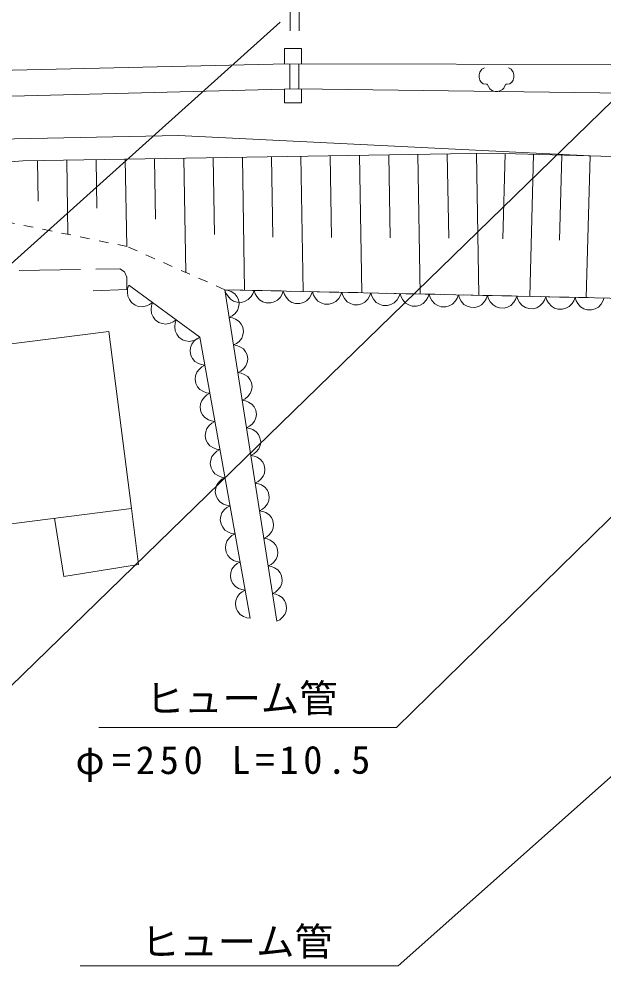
# Model space of a CAD drawing. Units: millimetres, scale not verified. Extents: x 40000 to 680000, y 20000 to 380000.
# Drawn here: x 240795 to 271266, y 265345 to 315115 of the extents above; entities that cross this region are included whole.
import ezdxf
from ezdxf.enums import TextEntityAlignment as Align

# ---------------------------------------------------------------- set-up
doc = ezdxf.new("R2010")
doc.units = ezdxf.units.MM
doc.header["$LTSCALE"] = 1000
for name, pattern in [('USER1', [2.5, 1.5, -1]), ('USER3', [4, 3.2, -0.8]), ('USER4', [1, 0.5, -0.5])]:
    doc.linetypes.add(name, pattern=pattern)
doc.layers.add('S-SUV', color=7, linetype='Continuous', lineweight=13)
doc.styles.add('ＭＳ ゴシック', font='')
doc.styles.get('ＭＳ ゴシック').set_extended_font_data('MS Gothic')

msp = doc.modelspace()

# ---------------------------------------------------------------- linework, layer by layer
at = {"layer": 'S-SUV', "linetype": 'USER1'}
for p, q in [((254933, 320998), (254907, 313576)), ((255403, 320999), (255377, 313576)), ((254904, 312785), (254899, 311476)), ((255375, 312784), (255370, 311485))]:
    msp.add_line(p, q, dxfattribs=at)
at = {"layer": 'S-SUV'}
for p, q in [((254391, 314953), (205260, 270818)), ((275037, 314099), (220167, 260717)), ((254622, 313576), (255511, 313576)), ((254622, 312782), (254622, 313576)), ((255511, 313576), (255511, 312784)), ((227781, 312160), (254774, 312785)), ((254774, 312785), (275069, 312738)), ((265051, 312581), (264912, 312509)), ((266428, 312509), (266289, 312581)), ((264804, 312347), (264772, 312208)), ((264772, 312208), (264772, 312068)), ((264772, 312068), (264804, 311924)), ((264912, 312509), (264804, 312347)), ((266536, 312347), (266428, 312509)), ((266572, 312208), (266536, 312347)), ((266536, 311924), (266572, 312068)), ((266572, 312068), (266572, 312208)), ((312557, 312052), (260551, 265768)), ((264804, 311924), (264876, 311821)), ((264876, 311821), (264979, 311749)), ((264979, 311749), (265123, 311717)), ((265123, 311717), (265191, 311717)), ((265191, 311717), (265249, 311609)), ((265249, 311609), (265321, 311483)), ((266055, 311519), (266091, 311609)), ((266091, 311609), (266149, 311717)), ((266149, 311717), (266221, 311717)), ((266221, 311717), (266361, 311749)), ((266361, 311749), (266464, 311821)), ((266464, 311821), (266536, 311924)), ((255275, 311486), (227921, 310765)), ((254622, 310748), (254622, 311469)), ((275800, 311198), (255275, 311486)), ((255511, 311483), (255511, 310748)), ((265321, 311483), (265461, 311375)), ((265461, 311375), (265600, 311344)), ((265600, 311344), (265735, 311344)), ((265735, 311344), (265848, 311375)), ((265848, 311375), (265987, 311447)), ((265987, 311447), (266055, 311519)), ((255511, 310748), (254622, 310748)), ((293959, 311028), (260453, 278189)), ((230561, 308662), (249108, 309051)), ((249108, 309051), (270548, 307988)), ((240990, 307723), (265392, 308129)), ((263104, 308091), (263178, 303689)), ((264630, 308116), (264753, 300720)), ((265392, 308129), (284541, 307607)), ((266129, 308109), (266007, 303660)), ((231783, 306954), (240990, 307723)), ((241752, 307736), (241788, 305618)), ((243278, 307761), (243342, 303893)), ((244803, 307787), (244845, 305262)), ((246328, 307812), (246404, 303265)), ((247853, 307837), (247905, 304690)), ((249378, 307863), (249477, 301912)), ((250903, 307888), (250970, 303895)), ((252428, 307913), (252544, 300986)), ((253954, 307939), (254023, 303747)), ((255479, 307964), (255596, 300920)), ((257004, 307989), (257075, 303728)), ((258529, 308015), (258648, 300853)), ((260054, 308040), (260126, 303708)), ((261579, 308065), (261700, 300787)), ((267602, 308069), (267400, 300663)), ((269075, 308029), (268954, 303590)), ((270548, 307988), (270346, 300599)), ((246508, 301240), (246451, 301064)), ((250211, 298540), (246508, 301240)), ((244654, 300950), (246405, 301023)), ((246451, 301064), (246437, 300890)), ((246437, 300890), (246459, 300666)), ((246459, 300666), (246540, 300493)), ((254222, 283730), (251522, 301008)), ((251697, 300976), (251522, 301008)), ((251522, 301008), (283445, 300314)), ((251522, 301008), (251575, 300832)), ((251575, 300832), (251663, 300682)), ((251663, 300682), (251808, 300511)), ((251850, 300916), (251697, 300976)), ((252030, 300800), (251850, 300916)), ((252141, 300655), (252030, 300800)), ((252222, 300494), (252141, 300655)), ((252735, 300491), (252887, 300655)), ((252887, 300655), (252978, 300802)), ((252978, 300802), (253042, 300975)), ((253042, 300975), (253095, 300799)), ((253095, 300799), (253183, 300649)), ((253183, 300649), (253328, 300478)), ((254255, 300458), (254407, 300622)), ((254407, 300622), (254498, 300769)), ((254498, 300769), (254562, 300942)), ((254562, 300942), (254615, 300766)), ((254615, 300766), (254703, 300616)), ((254703, 300616), (254848, 300445)), ((255927, 300589), (256018, 300735)), ((256018, 300735), (256082, 300909)), ((256082, 300909), (256136, 300733)), ((256136, 300733), (256224, 300583)), ((257447, 300556), (257538, 300702)), ((257538, 300702), (257603, 300876)), ((257603, 300876), (257656, 300700)), ((257656, 300700), (257744, 300550)), ((258967, 300523), (259058, 300669)), ((259058, 300669), (259123, 300843)), ((259123, 300843), (259176, 300667)), ((259176, 300667), (259264, 300517)), ((260488, 300490), (260578, 300636)), ((260578, 300636), (260643, 300810)), ((260643, 300810), (260696, 300634)), ((260696, 300634), (260784, 300484)), ((262098, 300603), (262163, 300777)), ((262163, 300777), (262216, 300601)), ((263618, 300570), (263683, 300744)), ((263683, 300744), (263736, 300568)), ((265139, 300537), (265203, 300711)), ((265203, 300711), (265256, 300535)), ((266659, 300504), (266723, 300678)), ((266723, 300678), (266777, 300502)), ((268179, 300471), (268244, 300645)), ((268244, 300645), (268297, 300468)), ((269699, 300438), (269764, 300611)), ((269764, 300611), (269817, 300435)), ((246540, 300493), (246652, 300341)), ((246652, 300341), (246843, 300201)), ((246843, 300201), (247022, 300142)), ((247022, 300142), (247211, 300117)), ((247211, 300117), (247431, 300165)), ((247431, 300165), (247589, 300234)), ((247589, 300234), (247742, 300340)), ((247685, 300164), (247671, 299990)), ((247742, 300340), (247685, 300164)), ((251808, 300511), (251973, 300417)), ((251973, 300417), (252150, 300356)), ((252150, 300356), (252386, 300351)), ((252257, 300271), (252222, 300494)), ((252229, 300093), (252257, 300271)), ((252386, 300351), (252566, 300404)), ((252566, 300404), (252735, 300491)), ((253328, 300478), (253493, 300384)), ((253493, 300384), (253671, 300323)), ((253671, 300323), (253906, 300318)), ((253906, 300318), (254086, 300371)), ((254086, 300371), (254255, 300458)), ((254848, 300445), (255013, 300350)), ((255013, 300350), (255191, 300290)), ((255191, 300290), (255426, 300284)), ((255426, 300284), (255606, 300338)), ((255606, 300338), (255775, 300425)), ((255775, 300425), (255927, 300589)), ((256224, 300583), (256368, 300412)), ((256368, 300412), (256533, 300317)), ((256533, 300317), (256711, 300257)), ((256711, 300257), (256946, 300251)), ((256946, 300251), (257126, 300305)), ((257126, 300305), (257295, 300392)), ((257295, 300392), (257447, 300556)), ((257744, 300550), (257888, 300379)), ((257888, 300379), (258054, 300284)), ((258054, 300284), (258231, 300223)), ((258231, 300223), (258467, 300218)), ((258467, 300218), (258646, 300271)), ((258646, 300271), (258816, 300359)), ((258816, 300359), (258967, 300523)), ((259264, 300517), (259408, 300346)), ((259408, 300346), (259574, 300251)), ((259574, 300251), (259751, 300190)), ((259751, 300190), (259987, 300185)), ((259987, 300185), (260167, 300238)), ((260167, 300238), (260336, 300326)), ((260336, 300326), (260488, 300490)), ((260784, 300484), (260929, 300313)), ((260929, 300313), (261094, 300218)), ((261094, 300218), (261271, 300157)), ((261271, 300157), (261507, 300152)), ((261507, 300152), (261687, 300205)), ((261687, 300205), (261856, 300293)), ((261856, 300293), (262008, 300457)), ((262008, 300457), (262098, 300603)), ((262216, 300601), (262304, 300450)), ((262304, 300450), (262449, 300280)), ((262449, 300280), (262614, 300185)), ((262614, 300185), (262791, 300124)), ((262791, 300124), (263027, 300119)), ((263027, 300119), (263207, 300172)), ((263207, 300172), (263376, 300260)), ((263376, 300260), (263528, 300424)), ((263528, 300424), (263618, 300570)), ((263736, 300568), (263824, 300417)), ((263824, 300417), (263969, 300247)), ((263969, 300247), (264134, 300152)), ((264134, 300152), (264311, 300091)), ((264547, 300086), (264727, 300139)), ((264727, 300139), (264896, 300227)), ((264896, 300227), (265048, 300391)), ((265048, 300391), (265139, 300537)), ((265256, 300535), (265344, 300384)), ((265344, 300384), (265489, 300214)), ((265489, 300214), (265654, 300119)), ((265654, 300119), (265832, 300058)), ((266247, 300106), (266416, 300194)), ((266416, 300194), (266568, 300358)), ((266568, 300358), (266659, 300504)), ((266777, 300502), (266865, 300351)), ((266865, 300351), (267009, 300181)), ((267009, 300181), (267174, 300086)), ((267767, 300073), (267936, 300161)), ((267936, 300161), (268088, 300325)), ((268088, 300325), (268179, 300471)), ((268297, 300468), (268385, 300318)), ((268385, 300318), (268529, 300148)), ((268529, 300148), (268695, 300053)), ((269287, 300040), (269457, 300128)), ((269457, 300128), (269608, 300292)), ((269608, 300292), (269699, 300438)), ((269817, 300435), (269905, 300285)), ((269905, 300285), (270049, 300115)), ((270049, 300115), (270215, 300020)), ((270977, 300095), (271129, 300259)), ((271129, 300259), (271219, 300405)), ((271219, 300405), (271284, 300578)), ((247671, 299990), (247693, 299766)), ((247693, 299766), (247775, 299593)), ((251747, 299568), (251904, 299648)), ((251904, 299648), (252031, 299756)), ((252031, 299756), (252167, 299922)), ((252167, 299922), (252229, 300093)), ((264311, 300091), (264547, 300086)), ((265832, 300058), (266067, 300053)), ((266067, 300053), (266247, 300106)), ((267174, 300086), (267352, 300025)), ((267352, 300025), (267587, 300020)), ((267587, 300020), (267767, 300073)), ((268695, 300053), (268872, 299992)), ((268872, 299992), (269108, 299987)), ((269108, 299987), (269287, 300040)), ((270215, 300020), (270392, 299959)), ((270392, 299959), (270628, 299954)), ((270628, 299954), (270807, 300007)), ((270807, 300007), (270977, 300095)), ((247775, 299593), (247886, 299441)), ((247886, 299441), (248077, 299302)), ((248077, 299302), (248256, 299242)), ((248256, 299242), (248446, 299217)), ((248446, 299217), (248665, 299265)), ((248665, 299265), (248824, 299334)), ((248824, 299334), (248977, 299440)), ((248919, 299264), (248906, 299090)), ((248977, 299440), (248919, 299264)), ((251922, 299537), (251747, 299568)), ((252075, 299476), (251922, 299537)), ((252255, 299360), (252075, 299476)), ((252366, 299215), (252255, 299360)), ((252447, 299054), (252366, 299215)), ((245476, 298839), (238607, 297962)), ((246655, 289612), (245476, 298839)), ((248906, 299090), (248927, 298866)), ((248927, 298866), (249009, 298693)), ((249009, 298693), (249120, 298541)), ((252392, 298482), (252454, 298654)), ((252482, 298831), (252447, 299054)), ((252454, 298654), (252482, 298831)), ((249120, 298541), (249311, 298402)), ((249311, 298402), (249490, 298342)), ((249490, 298342), (249680, 298317)), ((249680, 298317), (249899, 298365)), ((249789, 298169), (249730, 297992)), ((249925, 298341), (249789, 298169)), ((249899, 298365), (250058, 298434)), ((250052, 298455), (249925, 298341)), ((250211, 298540), (250052, 298455)), ((250058, 298434), (250211, 298540)), ((252833, 283884), (250211, 298540)), ((251972, 298128), (252129, 298208)), ((252147, 298097), (251972, 298128)), ((252129, 298208), (252256, 298317)), ((252256, 298317), (252392, 298482)), ((249730, 297992), (249706, 297810)), ((249706, 297810), (249747, 297583)), ((252300, 298036), (252147, 298097)), ((252480, 297920), (252300, 298036)), ((252591, 297775), (252480, 297920)), ((252672, 297615), (252591, 297775)), ((249747, 297583), (249832, 297421)), ((249832, 297421), (249949, 297275)), ((249949, 297275), (250136, 297161)), ((250136, 297161), (250294, 297103)), ((252617, 297042), (252679, 297214)), ((252707, 297391), (252672, 297615)), ((252679, 297214), (252707, 297391)), ((250051, 296704), (249992, 296527)), ((250187, 296876), (250051, 296704)), ((250314, 296989), (250187, 296876)), ((250294, 297103), (250473, 297074)), ((250473, 297074), (250314, 296989)), ((252197, 296689), (252354, 296768)), ((252372, 296657), (252197, 296689)), ((252354, 296768), (252481, 296877)), ((252525, 296596), (252372, 296657)), ((252481, 296877), (252617, 297042)), ((249992, 296527), (249968, 296345)), ((249968, 296345), (250009, 296118)), ((252705, 296480), (252525, 296596)), ((252816, 296335), (252705, 296480)), ((252897, 296175), (252816, 296335)), ((252932, 295951), (252897, 296175)), ((250009, 296118), (250095, 295955)), ((250095, 295955), (250211, 295810)), ((250211, 295810), (250398, 295696)), ((250398, 295696), (250556, 295637)), ((250556, 295637), (250735, 295609)), ((252842, 295602), (252904, 295774)), ((252904, 295774), (252932, 295951)), ((250314, 295238), (250255, 295061)), ((250449, 295410), (250314, 295238)), ((250577, 295523), (250449, 295410)), ((250735, 295609), (250577, 295523)), ((252422, 295249), (252579, 295329)), ((252597, 295217), (252422, 295249)), ((252579, 295329), (252706, 295437)), ((252750, 295156), (252597, 295217)), ((252706, 295437), (252842, 295602)), ((252930, 295040), (252750, 295156)), ((250255, 295061), (250230, 294879)), ((250230, 294879), (250271, 294652)), ((250271, 294652), (250357, 294490)), ((253041, 294896), (252930, 295040)), ((253122, 294735), (253041, 294896)), ((253157, 294512), (253122, 294735)), ((250357, 294490), (250474, 294344)), ((250474, 294344), (250660, 294230)), ((250660, 294230), (250818, 294171)), ((250818, 294171), (250997, 294143)), ((250997, 294143), (250839, 294058)), ((252931, 293997), (253067, 294162)), ((253067, 294162), (253129, 294334)), ((253129, 294334), (253157, 294512)), ((250576, 293773), (250517, 293596)), ((250712, 293944), (250576, 293773)), ((250839, 294058), (250712, 293944)), ((252647, 293809), (252804, 293889)), ((252822, 293777), (252647, 293809)), ((252804, 293889), (252931, 293997)), ((252975, 293716), (252822, 293777)), ((253155, 293601), (252975, 293716)), ((250517, 293596), (250493, 293414)), ((250493, 293414), (250533, 293186)), ((250533, 293186), (250619, 293024)), ((253266, 293456), (253155, 293601)), ((253347, 293295), (253266, 293456)), ((253382, 293072), (253347, 293295)), ((250619, 293024), (250736, 292879)), ((250736, 292879), (250923, 292765)), ((250923, 292765), (251081, 292706)), ((251081, 292706), (251260, 292677)), ((251260, 292677), (251101, 292592)), ((253156, 292557), (253292, 292722)), ((253292, 292722), (253354, 292894)), ((253354, 292894), (253382, 293072)), ((250838, 292307), (250779, 292130)), ((250974, 292479), (250838, 292307)), ((251101, 292592), (250974, 292479)), ((252872, 292369), (253029, 292449)), ((253046, 292337), (252872, 292369)), ((253029, 292449), (253156, 292557)), ((253200, 292276), (253046, 292337)), ((253380, 292161), (253200, 292276)), ((253491, 292016), (253380, 292161)), ((250779, 292130), (250755, 291948)), ((250755, 291948), (250796, 291721)), ((250796, 291721), (250881, 291559)), ((253572, 291855), (253491, 292016)), ((253607, 291632), (253572, 291855)), ((250881, 291559), (250998, 291413)), ((250998, 291413), (251185, 291299)), ((251185, 291299), (251343, 291240)), ((251343, 291240), (251522, 291212)), ((251522, 291212), (251363, 291127)), ((253381, 291117), (253517, 291282)), ((253517, 291282), (253579, 291454)), ((253579, 291454), (253607, 291632)), ((251041, 290665), (251017, 290482)), ((251101, 290841), (251041, 290665)), ((251236, 291013), (251101, 290841)), ((251363, 291127), (251236, 291013)), ((253097, 290929), (253254, 291009)), ((253271, 290897), (253097, 290929)), ((253254, 291009), (253381, 291117)), ((253425, 290836), (253271, 290897)), ((253605, 290721), (253425, 290836)), ((253716, 290576), (253605, 290721)), ((251017, 290482), (251058, 290255)), ((251058, 290255), (251144, 290093)), ((253797, 290415), (253716, 290576)), ((253832, 290192), (253797, 290415)), ((253804, 290014), (253832, 290192)), ((251144, 290093), (251260, 289947)), ((251260, 289947), (251447, 289833)), ((251447, 289833), (251605, 289775)), ((251605, 289775), (251784, 289746)), ((251784, 289746), (251626, 289661)), ((253479, 289569), (253606, 289677)), ((253606, 289677), (253742, 289842)), ((253742, 289842), (253804, 290014)), ((239843, 288741), (246655, 289612)), ((247015, 286683), (246655, 289612)), ((251304, 289199), (251280, 289017)), ((251363, 289376), (251304, 289199)), ((251498, 289548), (251363, 289376)), ((251626, 289661), (251498, 289548)), ((253322, 289489), (253479, 289569)), ((253496, 289457), (253322, 289489)), ((253650, 289397), (253496, 289457)), ((253830, 289281), (253650, 289397)), ((253941, 289136), (253830, 289281)), ((242648, 289100), (243119, 286068)), ((251280, 289017), (251320, 288790)), ((251320, 288790), (251406, 288627)), ((254022, 288975), (253941, 289136)), ((254057, 288752), (254022, 288975)), ((254029, 288574), (254057, 288752)), ((251406, 288627), (251523, 288482)), ((251523, 288482), (251710, 288368)), ((251710, 288368), (251868, 288309)), ((251888, 288196), (251761, 288082)), ((251868, 288309), (252047, 288281)), ((252047, 288281), (251888, 288196)), ((253704, 288129), (253831, 288237)), ((253831, 288237), (253967, 288403)), ((253967, 288403), (254029, 288574)), ((251566, 287733), (251542, 287551)), ((251625, 287910), (251566, 287733)), ((251761, 288082), (251625, 287910)), ((253547, 288049), (253704, 288129)), ((253721, 288018), (253547, 288049)), ((253875, 287957), (253721, 288018)), ((254055, 287841), (253875, 287957)), ((254166, 287696), (254055, 287841)), ((254247, 287535), (254166, 287696)), ((251542, 287551), (251582, 287324)), ((251582, 287324), (251668, 287162)), ((254282, 287312), (254247, 287535)), ((254254, 287135), (254282, 287312)), ((243119, 286068), (247015, 286683)), ((251668, 287162), (251785, 287016)), ((251785, 287016), (251972, 286902)), ((251972, 286902), (252130, 286844)), ((252150, 286730), (252023, 286616)), ((252130, 286844), (252309, 286815)), ((252309, 286815), (252150, 286730)), ((253772, 286609), (253929, 286689)), ((253929, 286689), (254056, 286798)), ((254056, 286798), (254192, 286963)), ((254192, 286963), (254254, 287135)), ((251828, 286268), (251804, 286086)), ((251887, 286445), (251828, 286268)), ((252023, 286616), (251887, 286445)), ((253946, 286578), (253772, 286609)), ((254100, 286517), (253946, 286578)), ((254280, 286401), (254100, 286517)), ((254391, 286256), (254280, 286401)), ((254472, 286096), (254391, 286256)), ((251804, 286086), (251845, 285859)), ((251845, 285859), (251930, 285696)), ((251930, 285696), (252047, 285551)), ((254417, 285523), (254479, 285695)), ((254506, 285872), (254472, 286096)), ((254479, 285695), (254506, 285872)), ((252047, 285551), (252234, 285437)), ((252234, 285437), (252392, 285378)), ((252412, 285264), (252285, 285151)), ((252392, 285378), (252571, 285349)), ((252571, 285349), (252412, 285264)), ((253997, 285169), (254154, 285249)), ((254154, 285249), (254281, 285358)), ((254281, 285358), (254417, 285523)), ((252090, 284802), (252066, 284620)), ((252150, 284979), (252090, 284802)), ((252285, 285151), (252150, 284979)), ((254171, 285138), (253997, 285169)), ((254325, 285077), (254171, 285138)), ((254505, 284961), (254325, 285077)), ((254616, 284816), (254505, 284961)), ((254697, 284656), (254616, 284816)), ((252066, 284620), (252107, 284393)), ((252107, 284393), (252193, 284231)), ((252193, 284231), (252310, 284085)), ((254642, 284083), (254704, 284255)), ((254731, 284432), (254697, 284656)), ((254704, 284255), (254731, 284432)), ((252310, 284085), (252496, 283971)), ((252496, 283971), (252654, 283912)), ((252654, 283912), (252833, 283884)), ((254222, 283730), (254379, 283809)), ((254379, 283809), (254506, 283918)), ((254506, 283918), (254642, 284083)), ((244954, 278189), (260453, 278189)), ((243979, 265768), (260551, 265768))]:
    msp.add_line(p, q, dxfattribs=at)
at = {"layer": 'S-SUV', "linetype": 'USER4'}
for p, q in [((246430, 303260), (235965, 305405)), ((251522, 301008), (246430, 303260)), ((283445, 300314), (251522, 301008))]:
    msp.add_line(p, q, dxfattribs=at)
at = {"layer": 'S-SUV', "linetype": 'USER3'}
for p, q in [((240801, 302019), (246052, 302092)), ((246052, 302092), (246283, 301934)), ((246283, 301934), (246405, 301655)), ((246405, 301655), (246405, 301023))]:
    msp.add_line(p, q, dxfattribs=at)

# ---------------------------------------------------------------- texts
at = {"layer": 'S-SUV', "style": 'ＭＳ ゴシック'}
for p in [(247392, 278523), (247148, 265847)]:
    msp.add_text('ヒューム管', height=1466, rotation=0.1, dxfattribs=at).set_placement(p, align=Align.BOTTOM_LEFT)
at = {"layer": 'S-SUV', "insert": (243735, 275354), "char_height": 1466, "attachment_point": 7, "rotation": 0.1, "style": 'ＭＳ ゴシック'}
msp.add_mtext('\\T1.25;φ=250\\~L=10.5', dxfattribs=at)

doc.saveas('drawing.dxf')
